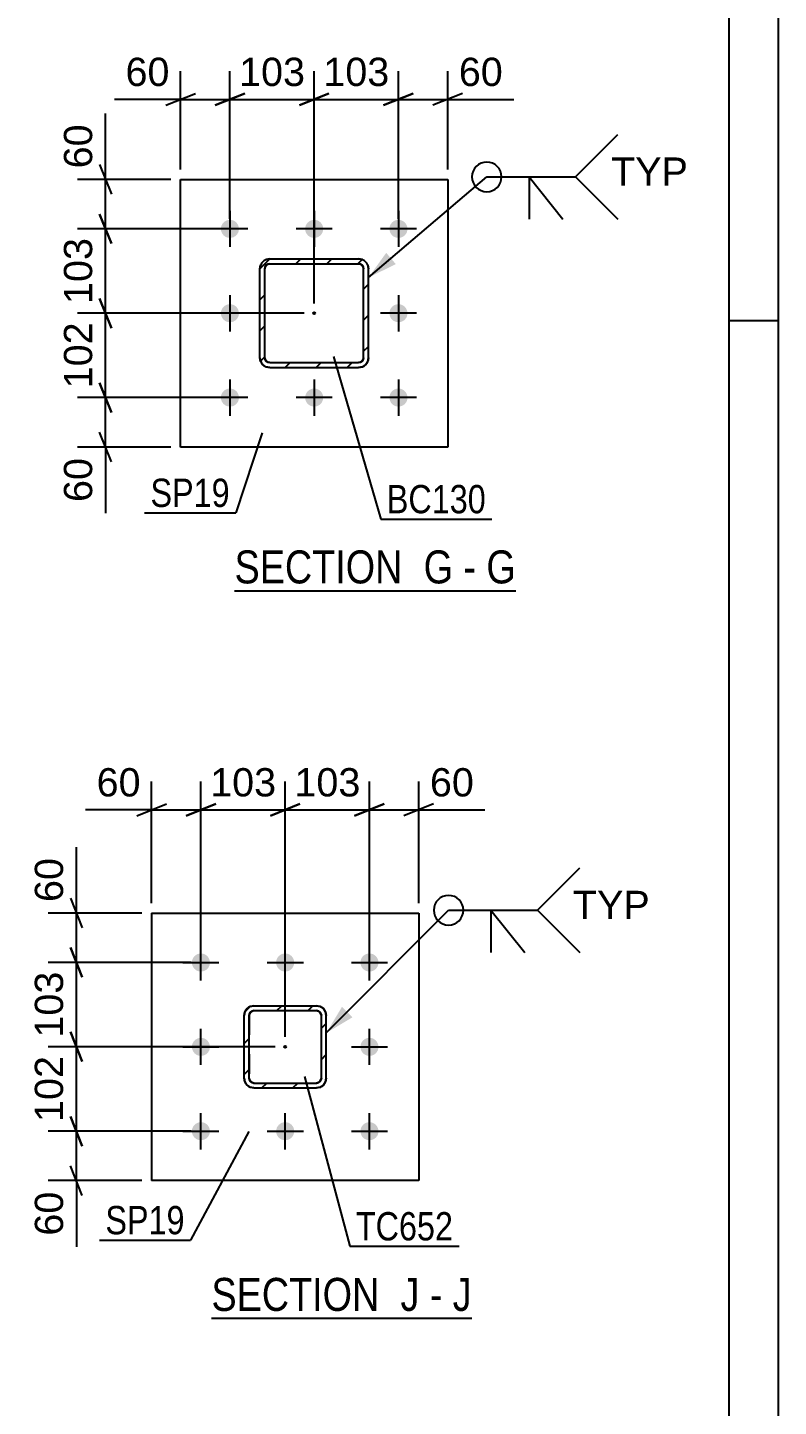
# Model space of a CAD drawing. Header units: millimetres. Extents: x -496 to 256, y -947 to 232.
# Drawn here: x 180.2 to 256.3, y 0 to 139.6 of the extents above; entities that cross this region are included whole.
import ezdxf

# ---------------------------------------------------------------- set-up
doc = ezdxf.new("R2010")
doc.units = ezdxf.units.MM
doc.linetypes.add('DXK_LINE_DOT2', pattern=[3.9198, 1.9599, -1.9599])
doc.linetypes.add('DXK_LINE_DOT3', pattern=[5.9187, 2.979, -0.9799, 0.9799, -0.9799])
doc.styles.add('Arial', font='ARIAL.TTF', dxfattribs={"height": 0.2})
doc.styles.add('Arial Narrow', font='ARIALN.TTF', dxfattribs={"height": 0.2})

# ---------------------------------------------------------------- blocks, each defined once
blk = doc.blocks.new('Unknown-284932164-18 - 13751')
at = {"color": 6, "linetype": 'Continuous'}
blk.add_line((201.18, 82.58), (229.68, 82.58), dxfattribs=at)
at = {"color": 0, "linetype": 'Continuous'}
for points in [[(219.29, 83.33), (219.29, 86.83), (201.18, 86.83), (201.18, 83.33)], [(223.32, 83.33), (223.32, 86.83), (220.34, 86.83), (220.34, 83.33)], [(225.65, 83.33), (225.65, 86.83), (224.37, 86.83), (224.37, 83.33)], [(229.68, 83.33), (229.68, 86.83), (226.7, 86.83), (226.7, 83.33)]]:
    blk.add_wipeout(points, dxfattribs=at)
at = {"color": 7, "linetype": 'Continuous', "style": 'Arial Narrow'}
for s, p in [('SECTION ', (201.18, 83.33)), ('G', (220.34, 83.33)), ('G', (226.7, 83.33)), ('-', (224.37, 83.33))]:
    blk.add_text(s, height=3.34, dxfattribs=at).set_placement(p)
blk = doc.blocks.new('Unknown-284932164-1134')
at = {"color": 5, "linetype": 'Continuous'}
for p, q in [((256.3, -188.08), (256.3, 231.92)), ((251.3, -183.08), (251.3, 226.92)), ((256.3, 109.92), (251.3, 109.92))]:
    blk.add_line(p, q, dxfattribs=at)
blk = doc.blocks.new('Unknown-284932164-21 - 14058')
at = {"color": 6, "linetype": 'Continuous'}
blk.add_line((198.84, 8.92), (225.21, 8.92), dxfattribs=at)
at = {"color": 0, "linetype": 'Continuous'}
for points in [[(216.95, 9.67), (216.95, 13.17), (198.84, 13.17), (198.84, 9.67)], [(219.92, 9.67), (219.92, 13.17), (218, 13.17), (218, 9.67)], [(222.24, 9.67), (222.24, 13.17), (220.97, 13.17), (220.97, 9.67)], [(225.21, 9.67), (225.21, 13.17), (223.29, 13.17), (223.29, 9.67)]]:
    blk.add_wipeout(points, dxfattribs=at)
at = {"color": 7, "linetype": 'Continuous', "style": 'Arial Narrow'}
for s, p in [('SECTION ', (198.84, 9.67)), ('J', (218, 9.67)), ('J', (223.29, 9.67)), ('-', (220.97, 9.67))]:
    blk.add_text(s, height=3.34, dxfattribs=at).set_placement(p)
blk = doc.blocks.new('Part-284932164-13766 - 13751')
at = {"linetype": 'Continuous'}
h = blk.add_hatch(dxfattribs=at)
h.set_pattern_fill('', scale=0.7, style=0, pattern_type=0)
h.set_pattern_definition([(45, (204.7474, 116.185), (-1.57154, 1.57154), [])])
h.paths.add_polyline_path([(213.75, 116.18), (204.75, 116.18), (204.36, 116.11), (204.04, 115.89), (203.82, 115.57), (203.75, 115.18), (203.75, 106.18), (203.82, 105.8), (204.04, 105.48), (204.36, 105.26), (204.75, 105.18), (213.75, 105.18), (214.13, 105.26), (214.45, 105.48), (214.67, 105.8), (214.75, 106.18), (214.75, 115.18), (214.67, 115.57), (214.45, 115.89), (214.13, 116.11)])
h.paths.add_polyline_path([(214.21, 115.38), (214.25, 115.18), (214.25, 106.18), (214.21, 105.99), (214.1, 105.83), (213.94, 105.72), (213.75, 105.68), (204.75, 105.68), (204.56, 105.72), (204.39, 105.83), (204.29, 105.99), (204.25, 106.18), (204.25, 115.18), (204.29, 115.38), (204.39, 115.54), (204.56, 115.65), (204.75, 115.68), (213.75, 115.68), (213.94, 115.65), (214.1, 115.54)])
blk.add_hatch(color=246, dxfattribs=at).paths.add_polyline_path([(209.25, 110.58, -1), (209.25, 110.78, -1)])
at = {"color": 7, "linetype": 'DXK_LINE_DOT2'}
for p, q in [((204.36, 116.11), (204.75, 116.18)), ((204.75, 116.18), (213.75, 116.18)), ((213.75, 116.18), (214.13, 116.11)), ((203.75, 115.18), (203.82, 115.57)), ((203.75, 106.18), (203.75, 115.18)), ((204.29, 115.38), (204.25, 115.18)), ((204.25, 106.18), (204.25, 115.18)), ((204.39, 115.54), (204.29, 115.38)), ((204.56, 115.65), (204.39, 115.54)), ((204.75, 115.68), (204.56, 115.65)), ((204.75, 115.68), (213.75, 115.68)), ((213.94, 115.65), (213.75, 115.68)), ((214.1, 115.54), (213.94, 115.65)), ((214.21, 115.38), (214.1, 115.54)), ((214.25, 115.18), (214.21, 115.38)), ((214.25, 106.18), (214.25, 115.18)), ((214.67, 115.57), (214.75, 115.18)), ((214.75, 106.18), (214.75, 115.18)), ((203.82, 105.8), (203.75, 106.18)), ((204.25, 106.18), (204.29, 105.99)), ((214.21, 105.99), (214.25, 106.18)), ((214.75, 106.18), (214.67, 105.8)), ((204.29, 105.99), (204.39, 105.83)), ((204.75, 105.18), (204.36, 105.26)), ((204.39, 105.83), (204.56, 105.72)), ((204.56, 105.72), (204.75, 105.68)), ((204.75, 105.68), (213.75, 105.68)), ((204.75, 105.18), (213.75, 105.18)), ((213.75, 105.68), (213.94, 105.72)), ((214.13, 105.26), (213.75, 105.18)), ((213.94, 105.72), (214.1, 105.83)), ((214.1, 105.83), (214.21, 105.99))]:
    blk.add_line(p, q, dxfattribs=at)
at = {"color": 2, "linetype": 'Continuous'}
for p, q in [((204.75, 116.18), (204.36, 116.11)), ((204.75, 116.18), (213.75, 116.18)), ((214.13, 116.11), (213.75, 116.18)), ((203.82, 115.57), (203.75, 115.18)), ((203.75, 106.18), (203.75, 115.18)), ((204.25, 115.18), (204.29, 115.38)), ((204.25, 106.18), (204.25, 115.18)), ((204.29, 115.38), (204.39, 115.54)), ((204.39, 115.54), (204.56, 115.65)), ((204.56, 115.65), (204.75, 115.68)), ((204.75, 115.68), (213.75, 115.68)), ((213.75, 115.68), (213.94, 115.65)), ((213.94, 115.65), (214.1, 115.54)), ((214.1, 115.54), (214.21, 115.38)), ((214.21, 115.38), (214.25, 115.18)), ((214.25, 106.18), (214.25, 115.18)), ((214.75, 115.18), (214.67, 115.57)), ((214.75, 106.18), (214.75, 115.18)), ((203.75, 106.18), (203.82, 105.8)), ((204.29, 105.99), (204.25, 106.18)), ((214.25, 106.18), (214.21, 105.99)), ((214.67, 105.8), (214.75, 106.18)), ((204.39, 105.83), (204.29, 105.99)), ((204.36, 105.26), (204.75, 105.18)), ((204.56, 105.72), (204.39, 105.83)), ((204.75, 105.68), (204.56, 105.72)), ((204.75, 105.68), (213.75, 105.68)), ((204.75, 105.18), (213.75, 105.18)), ((213.94, 105.72), (213.75, 105.68)), ((213.75, 105.18), (214.13, 105.26)), ((214.1, 105.83), (213.94, 105.72)), ((214.21, 105.99), (214.1, 105.83))]:
    blk.add_line(p, q, dxfattribs=at)
at = {"color": 7, "linetype": 'DXK_LINE_DOT3'}
blk.add_line((209.25, 110.68), (209.25, 110.68), dxfattribs=at)
at = {"color": 246, "linetype": 'DXK_LINE_DOT2'}
blk.add_line((209.25, 110.68), (209.25, 110.68), dxfattribs=at)
at = {"color": 246, "linetype": 'Continuous'}
blk.add_circle((209.25, 110.68), 0.1, dxfattribs=at)
at = {"color": 7, "linetype": 'DXK_LINE_DOT2'}
for centre, start, end in [((204.75, 115.18), 112.5, 157.5), ((213.75, 115.18), 22.5, 67.5), ((204.75, 106.18), 202.5, 247.5), ((213.75, 106.18), 292.5, 337.5)]:
    blk.add_arc(centre, 1, start, end, dxfattribs=at)
at = {"color": 2, "linetype": 'Continuous'}
for centre, start, end in [((204.75, 115.18), 112.5, 157.5), ((213.75, 115.18), 22.5, 67.5), ((204.75, 106.18), 202.5, 247.5), ((213.75, 106.18), 292.5, 337.5)]:
    blk.add_arc(centre, 1, start, end, dxfattribs=at)
blk = doc.blocks.new('Part-284932164-13769 - 13751')
at = {"color": 2, "linetype": 'Continuous'}
for p, q in [((195.71, 97.14), (195.71, 124.23)), ((195.71, 124.23), (222.79, 124.23)), ((222.79, 124.23), (222.79, 97.14)), ((222.79, 97.14), (195.71, 97.14))]:
    blk.add_line(p, q, dxfattribs=at)
blk = doc.blocks.new('Bolt-284932164-13810 - 13751')
at = {"linetype": 'Continuous'}
for points in [[(200.71, 118.31, -1), (200.71, 120.14, -1)], [(209.25, 118.31, -1), (209.25, 120.14, -1)], [(217.79, 118.31, -1), (217.79, 120.14, -1)], [(200.71, 109.77, -1), (200.71, 111.6, -1)], [(217.79, 109.77, -1), (217.79, 111.6, -1)], [(200.71, 101.23, -1), (200.71, 103.06, -1)], [(209.25, 101.23, -1), (209.25, 103.06, -1)], [(217.79, 101.23, -1), (217.79, 103.06, -1)]]:
    blk.add_hatch(color=1, dxfattribs=at).paths.add_polyline_path(points)
at = {"color": 1, "linetype": 'Continuous'}
for p, q in [((200.71, 121.06), (200.71, 117.39)), ((209.25, 121.06), (209.25, 117.39)), ((217.79, 121.06), (217.79, 117.39)), ((202.54, 119.23), (198.87, 119.23)), ((211.08, 119.23), (207.41, 119.23)), ((219.62, 119.23), (215.96, 119.23)), ((200.71, 112.52), (200.71, 108.85)), ((217.79, 112.52), (217.79, 108.85)), ((202.54, 110.68), (198.87, 110.68)), ((219.62, 110.68), (215.96, 110.68)), ((200.71, 103.98), (200.71, 100.31)), ((209.25, 103.98), (209.25, 100.31)), ((217.79, 103.98), (217.79, 100.31)), ((202.54, 102.14), (198.87, 102.14)), ((211.08, 102.14), (207.41, 102.14)), ((219.62, 102.14), (215.96, 102.14))]:
    blk.add_line(p, q, dxfattribs=at)
blk = doc.blocks.new('Part-284932164-14061 - 14058')
at = {"linetype": 'Continuous'}
h = blk.add_hatch(dxfattribs=at)
h.set_pattern_fill('', scale=0.7, style=0, pattern_type=0)
h.set_pattern_definition([(45, (202.7627, 40.4958), (-1.57154, 1.57154), [])])
h.paths.add_polyline_path([(203.15, 40.57), (202.76, 40.5), (202.44, 40.28), (202.22, 39.95), (202.15, 39.57), (202.15, 33.24), (202.22, 32.86), (202.44, 32.53), (202.76, 32.31), (203.15, 32.24), (209.48, 32.24), (209.86, 32.31), (210.19, 32.53), (210.4, 32.86), (210.48, 33.24), (210.48, 39.57), (210.4, 39.95), (210.19, 40.28), (209.86, 40.5), (209.48, 40.57)])
h.paths.add_polyline_path([(209.48, 40.07), (209.67, 40.03), (209.83, 39.93), (209.94, 39.76), (209.98, 39.57), (209.98, 33.24), (209.94, 33.05), (209.83, 32.89), (209.67, 32.78), (209.48, 32.74), (203.15, 32.74), (202.95, 32.78), (202.79, 32.89), (202.68, 33.05), (202.65, 33.24), (202.65, 39.57), (202.68, 39.76), (202.79, 39.93), (202.95, 40.03), (203.15, 40.07)])
blk.add_hatch(color=246, dxfattribs=at).paths.add_polyline_path([(206.31, 36.31, -1), (206.31, 36.51, -1)])
at = {"color": 7, "linetype": 'DXK_LINE_DOT2'}
for p, q in [((202.76, 40.5), (203.15, 40.57)), ((203.15, 40.57), (209.48, 40.57)), ((209.48, 40.57), (209.86, 40.5)), ((202.15, 39.57), (202.22, 39.95)), ((202.15, 33.24), (202.15, 39.57)), ((202.68, 39.76), (202.65, 39.57)), ((202.65, 39.57), (202.65, 33.24)), ((202.79, 39.93), (202.68, 39.76)), ((202.95, 40.03), (202.79, 39.93)), ((203.15, 40.07), (202.95, 40.03)), ((203.15, 40.07), (209.48, 40.07)), ((209.67, 40.03), (209.48, 40.07)), ((209.83, 39.93), (209.67, 40.03)), ((209.94, 39.76), (209.83, 39.93)), ((209.98, 39.57), (209.94, 39.76)), ((209.98, 33.24), (209.98, 39.57)), ((210.4, 39.95), (210.48, 39.57)), ((210.48, 33.24), (210.48, 39.57)), ((202.22, 32.86), (202.15, 33.24)), ((202.65, 33.24), (202.68, 33.05)), ((202.68, 33.05), (202.79, 32.89)), ((203.15, 32.24), (202.76, 32.31)), ((202.79, 32.89), (202.95, 32.78)), ((202.95, 32.78), (203.15, 32.74)), ((203.15, 32.74), (209.48, 32.74)), ((203.15, 32.24), (209.48, 32.24)), ((209.48, 32.74), (209.67, 32.78)), ((209.86, 32.31), (209.48, 32.24)), ((209.67, 32.78), (209.83, 32.89)), ((209.83, 32.89), (209.94, 33.05)), ((209.94, 33.05), (209.98, 33.24)), ((210.48, 33.24), (210.4, 32.86))]:
    blk.add_line(p, q, dxfattribs=at)
at = {"color": 2, "linetype": 'Continuous'}
for p, q in [((203.15, 40.57), (202.76, 40.5)), ((203.15, 40.57), (209.48, 40.57)), ((209.86, 40.5), (209.48, 40.57)), ((202.22, 39.95), (202.15, 39.57)), ((202.15, 33.24), (202.15, 39.57)), ((202.65, 39.57), (202.68, 39.76)), ((202.65, 33.24), (202.65, 39.57)), ((202.68, 39.76), (202.79, 39.93)), ((202.79, 39.93), (202.95, 40.03)), ((202.95, 40.03), (203.15, 40.07)), ((203.15, 40.07), (209.48, 40.07)), ((209.48, 40.07), (209.67, 40.03)), ((209.67, 40.03), (209.83, 39.93)), ((209.83, 39.93), (209.94, 39.76)), ((209.94, 39.76), (209.98, 39.57)), ((209.98, 33.24), (209.98, 39.57)), ((210.48, 39.57), (210.4, 39.95)), ((210.48, 33.24), (210.48, 39.57)), ((202.15, 33.24), (202.22, 32.86)), ((202.68, 33.05), (202.65, 33.24)), ((202.79, 32.89), (202.68, 33.05)), ((202.76, 32.31), (203.15, 32.24)), ((202.95, 32.78), (202.79, 32.89)), ((203.15, 32.74), (202.95, 32.78)), ((203.15, 32.74), (209.48, 32.74)), ((203.15, 32.24), (209.48, 32.24)), ((209.67, 32.78), (209.48, 32.74)), ((209.48, 32.24), (209.86, 32.31)), ((209.83, 32.89), (209.67, 32.78)), ((209.94, 33.05), (209.83, 32.89)), ((209.98, 33.24), (209.94, 33.05)), ((210.4, 32.86), (210.48, 33.24))]:
    blk.add_line(p, q, dxfattribs=at)
at = {"color": 7, "linetype": 'DXK_LINE_DOT3'}
blk.add_line((206.31, 36.41), (206.31, 36.41), dxfattribs=at)
at = {"color": 246, "linetype": 'DXK_LINE_DOT2'}
blk.add_line((206.31, 36.41), (206.31, 36.41), dxfattribs=at)
at = {"color": 246, "linetype": 'Continuous'}
blk.add_circle((206.31, 36.41), 0.1, dxfattribs=at)
at = {"color": 7, "linetype": 'DXK_LINE_DOT2'}
for centre, start, end in [((203.15, 39.57), 112.5, 157.5), ((209.48, 39.57), 22.5, 67.5), ((203.15, 33.24), 202.5, 247.5), ((209.48, 33.24), 292.5, 337.5)]:
    blk.add_arc(centre, 1, start, end, dxfattribs=at)
at = {"color": 2, "linetype": 'Continuous'}
for centre, start, end in [((203.15, 39.57), 112.5, 157.5), ((209.48, 39.57), 22.5, 67.5), ((203.15, 33.24), 202.5, 247.5), ((209.48, 33.24), 292.5, 337.5)]:
    blk.add_arc(centre, 1, start, end, dxfattribs=at)
blk = doc.blocks.new('Bolt-284932164-14116 - 14058')
at = {"linetype": 'Continuous'}
for points in [[(197.77, 45.86, -1), (197.77, 44.03, -1)], [(206.31, 45.86, -1), (206.31, 44.03, -1)], [(214.85, 45.86, -1), (214.85, 44.03, -1)], [(197.77, 37.32, -1), (197.77, 35.49, -1)], [(214.85, 37.32, -1), (214.85, 35.49, -1)], [(197.77, 28.78, -1), (197.77, 26.95, -1)], [(206.31, 28.78, -1), (206.31, 26.95, -1)], [(214.85, 28.78, -1), (214.85, 26.95, -1)]]:
    blk.add_hatch(color=1, dxfattribs=at).paths.add_polyline_path(points)
at = {"color": 1, "linetype": 'Continuous'}
for p, q in [((197.77, 43.11), (197.77, 46.78)), ((206.31, 43.11), (206.31, 46.78)), ((214.85, 43.11), (214.85, 46.78)), ((195.94, 44.95), (199.6, 44.95)), ((204.48, 44.95), (208.15, 44.95)), ((213.02, 44.95), (216.69, 44.95)), ((197.77, 34.57), (197.77, 38.24)), ((214.85, 34.57), (214.85, 38.24)), ((195.94, 36.41), (199.6, 36.41)), ((213.02, 36.41), (216.69, 36.41)), ((197.77, 26.03), (197.77, 29.7)), ((206.31, 26.03), (206.31, 29.7)), ((214.85, 26.03), (214.85, 29.7)), ((195.94, 27.86), (199.6, 27.86)), ((204.48, 27.86), (208.15, 27.86)), ((213.02, 27.86), (216.69, 27.86))]:
    blk.add_line(p, q, dxfattribs=at)
blk = doc.blocks.new('Part-284932164-14075 - 14058')
at = {"color": 2, "linetype": 'Continuous'}
for p, q in [((192.77, 49.95), (192.77, 22.86)), ((192.77, 49.95), (219.85, 49.95)), ((219.85, 49.95), (219.85, 22.86)), ((219.85, 22.86), (192.77, 22.86))]:
    blk.add_line(p, q, dxfattribs=at)
blk = doc.blocks.new('StraightDimension-284932164-17974 - 13751')
at = {"color": 7, "linetype": 'Continuous'}
for p, q in [((195.71, 125.23), (195.71, 135.19)), ((200.71, 120.23), (200.71, 135.19)), ((194.21, 131.74), (197.21, 132.94)), ((202.21, 132.94), (199.21, 131.74)), ((195.71, 132.34), (189.01, 132.34)), ((195.71, 132.34), (189.01, 132.34)), ((195.71, 132.34), (200.71, 132.34))]:
    blk.add_line(p, q, dxfattribs=at)
at = {"color": 0}
blk.add_wipeout([(195.18, 133.09), (195.18, 137.29), (189.53, 137.29), (189.53, 133.09)], dxfattribs=at)
at = {"color": 3, "style": 'Arial'}
blk.add_text('60', height=2.865, dxfattribs=at).set_placement((190.13, 133.69))
blk = doc.blocks.new('StraightDimension-284932164-17971 - 13751')
at = {"color": 7, "linetype": 'Continuous'}
for p, q in [((217.79, 120.23), (217.79, 135.19)), ((222.79, 125.23), (222.79, 135.19)), ((216.29, 131.74), (219.29, 132.94)), ((224.29, 132.94), (221.29, 131.74)), ((217.79, 132.34), (222.79, 132.34)), ((222.79, 132.34), (229.49, 132.34)), ((222.79, 132.34), (229.49, 132.34))]:
    blk.add_line(p, q, dxfattribs=at)
at = {"color": 0}
blk.add_wipeout([(228.96, 133.09), (228.96, 137.29), (223.31, 137.29), (223.31, 133.09)], dxfattribs=at)
at = {"color": 3, "style": 'Arial'}
blk.add_text('60', height=2.865, dxfattribs=at).set_placement((223.91, 133.69))
blk = doc.blocks.new('StraightDimension-284932164-17972 - 13751')
at = {"color": 7, "linetype": 'Continuous'}
for p, q in [((209.25, 111.68), (209.25, 135.19)), ((217.79, 120.23), (217.79, 135.19)), ((207.75, 131.74), (210.75, 132.94)), ((219.29, 132.94), (216.29, 131.74)), ((209.25, 132.34), (217.79, 132.34))]:
    blk.add_line(p, q, dxfattribs=at)
at = {"color": 0}
blk.add_wipeout([(217.45, 133.09), (217.45, 137.29), (209.58, 137.29), (209.58, 133.09)], dxfattribs=at)
at = {"color": 3, "style": 'Arial'}
blk.add_text('103', height=2.865, dxfattribs=at).set_placement((210.18, 133.69))
blk = doc.blocks.new('StraightDimension-284932164-17973 - 13751')
at = {"color": 7, "linetype": 'Continuous'}
for p, q in [((200.71, 120.23), (200.71, 135.19)), ((209.25, 111.68), (209.25, 135.19)), ((199.21, 131.74), (202.21, 132.94)), ((210.75, 132.94), (207.75, 131.74)), ((200.71, 132.34), (209.25, 132.34))]:
    blk.add_line(p, q, dxfattribs=at)
at = {"color": 0}
blk.add_wipeout([(208.91, 133.09), (208.91, 137.29), (201.04, 137.29), (201.04, 133.09)], dxfattribs=at)
at = {"color": 3, "style": 'Arial'}
blk.add_text('103', height=2.865, dxfattribs=at).set_placement((201.64, 133.69))
blk = doc.blocks.new('StraightDimension-284932164-18014 - 13751')
at = {"color": 7, "linetype": 'Continuous'}
for p, q in [((188.1, 124.23), (188.1, 130.92)), ((188.1, 124.23), (188.1, 130.92)), ((187.5, 125.73), (188.7, 122.73)), ((194.71, 124.23), (185.25, 124.23)), ((188.1, 119.23), (188.1, 124.23)), ((188.7, 117.73), (187.5, 120.73)), ((199.71, 119.23), (185.25, 119.23))]:
    blk.add_line(p, q, dxfattribs=at)
at = {"color": 0}
blk.add_wipeout([(187.35, 130.4), (183.15, 130.4), (183.15, 124.75), (187.35, 124.75)], dxfattribs=at)
at = {"color": 3, "style": 'Arial'}
blk.add_text('60', height=2.865, rotation=90.0002, dxfattribs=at).set_placement((186.75, 125.35))
blk = doc.blocks.new('StraightDimension-284932164-18015 - 13751')
at = {"color": 7, "linetype": 'Continuous'}
for p, q in [((187.5, 120.73), (188.7, 117.73)), ((199.71, 119.23), (185.25, 119.23)), ((188.1, 110.68), (188.1, 119.23)), ((188.7, 109.18), (187.5, 112.18)), ((208.25, 110.68), (185.25, 110.68))]:
    blk.add_line(p, q, dxfattribs=at)
at = {"color": 0}
blk.add_wipeout([(187.35, 118.89), (183.15, 118.89), (183.15, 111.02), (187.35, 111.02)], dxfattribs=at)
at = {"color": 3, "style": 'Arial'}
blk.add_text('103', height=2.865, rotation=90.0002, dxfattribs=at).set_placement((186.75, 111.62))
blk = doc.blocks.new('StraightDimension-284932164-18016 - 13751')
at = {"color": 7, "linetype": 'Continuous'}
for p, q in [((187.5, 112.18), (188.7, 109.18)), ((208.25, 110.68), (185.25, 110.68)), ((188.1, 102.14), (188.1, 110.68)), ((188.7, 100.64), (187.5, 103.64)), ((199.71, 102.14), (185.25, 102.14))]:
    blk.add_line(p, q, dxfattribs=at)
at = {"color": 0}
blk.add_wipeout([(187.35, 110.35), (183.15, 110.35), (183.15, 102.48), (187.35, 102.48)], dxfattribs=at)
at = {"color": 3, "style": 'Arial'}
blk.add_text('102', height=2.865, rotation=90.0002, dxfattribs=at).set_placement((186.75, 103.08))
blk = doc.blocks.new('StraightDimension-284932164-18017 - 13751')
at = {"color": 7, "linetype": 'Continuous'}
for p, q in [((187.5, 103.64), (188.7, 100.64)), ((199.71, 102.14), (185.25, 102.14)), ((188.1, 97.14), (188.1, 102.14)), ((188.7, 95.64), (187.5, 98.64)), ((194.71, 97.14), (185.25, 97.14)), ((188.1, 97.14), (188.1, 90.45)), ((188.1, 97.14), (188.1, 90.45))]:
    blk.add_line(p, q, dxfattribs=at)
at = {"color": 0}
blk.add_wipeout([(187.35, 96.62), (183.15, 96.62), (183.15, 90.97), (187.35, 90.97)], dxfattribs=at)
at = {"color": 3, "style": 'Arial'}
blk.add_text('60', height=2.865, rotation=90.0002, dxfattribs=at).set_placement((186.75, 91.57))
blk = doc.blocks.new('StraightDimension-284932164-15437 - 14058')
at = {"color": 7, "linetype": 'Continuous'}
for p, q in [((197.77, 45.95), (197.77, 63.26)), ((206.31, 37.41), (206.31, 63.26)), ((196.27, 59.81), (199.27, 61.01)), ((197.77, 60.41), (206.31, 60.41)), ((207.81, 61.01), (204.81, 59.81))]:
    blk.add_line(p, q, dxfattribs=at)
at = {"color": 0}
blk.add_wipeout([(205.98, 61.16), (205.98, 65.36), (198.11, 65.36), (198.11, 61.16)], dxfattribs=at)
at = {"color": 3, "style": 'Arial'}
blk.add_text('103', height=2.865, dxfattribs=at).set_placement((198.71, 61.76))
blk = doc.blocks.new('StraightDimension-284932164-15435 - 14058')
at = {"color": 7, "linetype": 'Continuous'}
for p, q in [((214.85, 45.95), (214.85, 63.26)), ((219.85, 50.95), (219.85, 63.26)), ((213.35, 59.81), (216.35, 61.01)), ((214.85, 60.41), (219.85, 60.41)), ((221.35, 61.01), (218.35, 59.81)), ((219.85, 60.41), (226.55, 60.41)), ((219.85, 60.41), (226.55, 60.41))]:
    blk.add_line(p, q, dxfattribs=at)
at = {"color": 0}
blk.add_wipeout([(226.03, 61.16), (226.03, 65.36), (220.38, 65.36), (220.38, 61.16)], dxfattribs=at)
at = {"color": 3, "style": 'Arial'}
blk.add_text('60', height=2.865, dxfattribs=at).set_placement((220.98, 61.76))
blk = doc.blocks.new('StraightDimension-284932164-15436 - 14058')
at = {"color": 7, "linetype": 'Continuous'}
for p, q in [((206.31, 37.41), (206.31, 63.26)), ((214.85, 45.95), (214.85, 63.26)), ((204.81, 59.81), (207.81, 61.01)), ((206.31, 60.41), (214.85, 60.41)), ((216.35, 61.01), (213.35, 59.81))]:
    blk.add_line(p, q, dxfattribs=at)
at = {"color": 0}
blk.add_wipeout([(214.52, 61.16), (214.52, 65.36), (206.65, 65.36), (206.65, 61.16)], dxfattribs=at)
at = {"color": 3, "style": 'Arial'}
blk.add_text('103', height=2.865, dxfattribs=at).set_placement((207.25, 61.76))
blk = doc.blocks.new('StraightDimension-284932164-18060 - 14058')
at = {"color": 7, "linetype": 'Continuous'}
for p, q in [((184.55, 29.36), (185.75, 26.36)), ((196.77, 27.86), (182.3, 27.86)), ((185.15, 22.86), (185.15, 27.86)), ((185.75, 21.36), (184.55, 24.36)), ((191.77, 22.86), (182.3, 22.86)), ((185.15, 22.86), (185.15, 16.17)), ((185.15, 22.86), (185.15, 16.17))]:
    blk.add_line(p, q, dxfattribs=at)
at = {"color": 0}
blk.add_wipeout([(184.4, 22.34), (180.2, 22.34), (180.2, 16.69), (184.4, 16.69)], dxfattribs=at)
at = {"color": 3, "style": 'Arial'}
blk.add_text('60', height=2.865, rotation=90.0002, dxfattribs=at).set_placement((183.8, 17.29))
blk = doc.blocks.new('StraightDimension-284932164-15438 - 14058')
at = {"color": 7, "linetype": 'Continuous'}
for p, q in [((192.77, 50.95), (192.77, 63.26)), ((197.77, 45.95), (197.77, 63.26)), ((192.77, 60.41), (186.07, 60.41)), ((192.77, 60.41), (186.07, 60.41)), ((191.27, 59.81), (194.27, 61.01)), ((192.77, 60.41), (197.77, 60.41)), ((199.27, 61.01), (196.27, 59.81))]:
    blk.add_line(p, q, dxfattribs=at)
at = {"color": 0}
blk.add_wipeout([(192.25, 61.16), (192.25, 65.36), (186.6, 65.36), (186.6, 61.16)], dxfattribs=at)
at = {"color": 3, "style": 'Arial'}
blk.add_text('60', height=2.865, dxfattribs=at).set_placement((187.2, 61.76))
blk = doc.blocks.new('StraightDimension-284932164-18057 - 14058')
at = {"color": 7, "linetype": 'Continuous'}
for p, q in [((185.15, 49.95), (185.15, 56.64)), ((185.15, 49.95), (185.15, 56.64)), ((184.55, 51.45), (185.75, 48.45)), ((191.77, 49.95), (182.3, 49.95)), ((185.15, 44.95), (185.15, 49.95)), ((185.75, 43.45), (184.55, 46.45)), ((196.77, 44.95), (182.3, 44.95))]:
    blk.add_line(p, q, dxfattribs=at)
at = {"color": 0}
blk.add_wipeout([(184.4, 56.12), (180.2, 56.12), (180.2, 50.47), (184.4, 50.47)], dxfattribs=at)
at = {"color": 3, "style": 'Arial'}
blk.add_text('60', height=2.865, rotation=90.0002, dxfattribs=at).set_placement((183.8, 51.07))
blk = doc.blocks.new('StraightDimension-284932164-18058 - 14058')
at = {"color": 7, "linetype": 'Continuous'}
for p, q in [((184.55, 46.45), (185.75, 43.45)), ((196.77, 44.95), (182.3, 44.95)), ((185.15, 36.41), (185.15, 44.95)), ((185.75, 34.91), (184.55, 37.91)), ((205.31, 36.41), (182.3, 36.41))]:
    blk.add_line(p, q, dxfattribs=at)
at = {"color": 0}
blk.add_wipeout([(184.4, 44.61), (180.2, 44.61), (180.2, 36.74), (184.4, 36.74)], dxfattribs=at)
at = {"color": 3, "style": 'Arial'}
blk.add_text('103', height=2.865, rotation=90.0002, dxfattribs=at).set_placement((183.8, 37.34))
blk = doc.blocks.new('StraightDimension-284932164-18059 - 14058')
at = {"color": 7, "linetype": 'Continuous'}
for p, q in [((184.55, 37.91), (185.75, 34.91)), ((205.31, 36.41), (182.3, 36.41)), ((185.15, 27.86), (185.15, 36.41)), ((185.75, 26.36), (184.55, 29.36)), ((196.77, 27.86), (182.3, 27.86))]:
    blk.add_line(p, q, dxfattribs=at)
at = {"color": 0}
blk.add_wipeout([(184.4, 36.07), (180.2, 36.07), (180.2, 28.2), (184.4, 28.2)], dxfattribs=at)
at = {"color": 3, "style": 'Arial'}
blk.add_text('102', height=2.865, rotation=90.0002, dxfattribs=at).set_placement((183.8, 28.8))
blk = doc.blocks.new('Mark-284932164-14987 - 13751')
at = {"color": 0}
blk.add_wipeout([(226.66, 90.43), (226.66, 93.43), (216.61, 93.43), (216.61, 90.43)], dxfattribs=at)
blk.add_wipeout([(226.66, 90.43), (226.66, 93.43), (216.61, 93.43), (216.61, 90.43)], dxfattribs=at)
at = {"color": 30, "linetype": 'Continuous'}
for p, q in [((211.22, 106.32), (216.01, 89.83)), ((216.01, 89.83), (227.26, 89.83))]:
    blk.add_line(p, q, dxfattribs=at)
at = {"color": 3, "style": 'Arial Narrow'}
blk.add_text('BC130', height=2.863, dxfattribs=at).set_placement((216.61, 90.43))
blk = doc.blocks.new('Mark-284932164-14990 - 13751')
at = {"color": 0}
blk.add_wipeout([(200.7, 91.07), (200.7, 94.07), (192.66, 94.07), (192.66, 91.07)], dxfattribs=at)
blk.add_wipeout([(200.7, 91.07), (200.7, 94.07), (192.66, 94.07), (192.66, 91.07)], dxfattribs=at)
at = {"color": 30, "linetype": 'Continuous'}
for p in [(203.97, 98.59), (192.06, 90.47)]:
    blk.add_line(p, (201.3, 90.47), dxfattribs=at)
at = {"color": 3, "style": 'Arial Narrow'}
blk.add_text('SP19', height=2.863, dxfattribs=at).set_placement((192.66, 91.07))
blk = doc.blocks.new('WeldMark-284932164-15008 - 13751')
at = {"linetype": 'Continuous'}
blk.add_hatch(color=30, dxfattribs=at).paths.add_polyline_path([(217.52, 115.66), (214.75, 114.29), (216.55, 116.8)])
at = {"color": 30, "linetype": 'Continuous'}
for p, q in [((214.75, 114.29), (226.74, 124.49)), ((226.74, 124.49), (235.74, 124.49))]:
    blk.add_line(p, q, dxfattribs=at)
at = {"color": 3, "linetype": 'Continuous'}
for q in [(234.45, 120.2), (231.02, 120.2)]:
    blk.add_line((231.02, 124.49), q, dxfattribs=at)
for start, end in [(90, 270), (270, 90)]:
    blk.add_arc((226.74, 124.49), 1.5, start, end, dxfattribs=at)
at = {"color": 0, "linetype": 'Continuous'}
blk.add_wipeout([(247.11, 123.59), (247.11, 126.59), (239.34, 126.59), (239.34, 123.59)], dxfattribs=at)
blk.add_wipeout([(247.11, 123.59), (247.11, 126.59), (239.34, 126.59), (239.34, 123.59)], dxfattribs=at)
at = {"color": 3, "linetype": 'Continuous'}
for q in [(240.02, 128.77), (240.02, 120.2)]:
    blk.add_line((235.74, 124.49), q, dxfattribs=at)
at = {"color": 3, "linetype": 'Continuous', "style": 'Arial'}
blk.add_text('TYP', height=2.865, dxfattribs=at).set_placement((239.34, 123.59))
blk = doc.blocks.new('Mark-284932164-15501 - 14058')
at = {"color": 0}
blk.add_wipeout([(196.13, 17.43), (196.13, 20.43), (188.09, 20.43), (188.09, 17.43)], dxfattribs=at)
blk.add_wipeout([(196.13, 17.43), (196.13, 20.43), (188.09, 20.43), (188.09, 17.43)], dxfattribs=at)
at = {"color": 30, "linetype": 'Continuous'}
for p in [(202.63, 27.84), (187.49, 16.83)]:
    blk.add_line(p, (196.73, 16.83), dxfattribs=at)
at = {"color": 3, "style": 'Arial Narrow'}
blk.add_text('SP19', height=2.863, dxfattribs=at).set_placement((188.09, 17.43))
blk = doc.blocks.new('WeldMark-284932164-15477 - 14058')
at = {"linetype": 'Continuous'}
blk.add_hatch(color=30, dxfattribs=at).paths.add_polyline_path([(213.13, 39.4), (210.48, 37.81), (212.07, 40.46)])
at = {"color": 30, "linetype": 'Continuous'}
for p, q in [((210.48, 37.81), (222.87, 50.24)), ((222.87, 50.24), (231.87, 50.24))]:
    blk.add_line(p, q, dxfattribs=at)
at = {"color": 3, "linetype": 'Continuous'}
for q in [(230.59, 45.95), (227.16, 45.95)]:
    blk.add_line((227.16, 50.24), q, dxfattribs=at)
for start, end in [(90, 270), (270, 90)]:
    blk.add_arc((222.87, 50.24), 1.5, start, end, dxfattribs=at)
at = {"color": 0, "linetype": 'Continuous'}
blk.add_wipeout([(243.25, 49.34), (243.25, 52.34), (235.47, 52.34), (235.47, 49.34)], dxfattribs=at)
blk.add_wipeout([(243.25, 49.34), (243.25, 52.34), (235.47, 52.34), (235.47, 49.34)], dxfattribs=at)
at = {"color": 3, "linetype": 'Continuous'}
for q in [(236.16, 54.52), (236.16, 45.95)]:
    blk.add_line((231.87, 50.24), q, dxfattribs=at)
at = {"color": 3, "linetype": 'Continuous', "style": 'Arial'}
blk.add_text('TYP', height=2.865, dxfattribs=at).set_placement((235.47, 49.34))
blk = doc.blocks.new('Mark-284932164-15498 - 14058')
at = {"color": 0}
blk.add_wipeout([(223.33, 16.81), (223.33, 19.81), (213.47, 19.81), (213.47, 16.81)], dxfattribs=at)
blk.add_wipeout([(223.33, 16.81), (223.33, 19.81), (213.47, 19.81), (213.47, 16.81)], dxfattribs=at)
at = {"color": 30, "linetype": 'Continuous'}
for p, q in [((208.28, 33.42), (212.87, 16.21)), ((212.87, 16.21), (223.93, 16.21))]:
    blk.add_line(p, q, dxfattribs=at)
at = {"color": 3, "style": 'Arial Narrow'}
blk.add_text('TC652', height=2.863, dxfattribs=at).set_placement((213.47, 16.81))

msp = doc.modelspace()

# ---------------------------------------------------------------- block references
for name in ['Part-284932164-13769 - 13751', 'Bolt-284932164-13810 - 13751', 'Part-284932164-13766 - 13751', 'Unknown-284932164-18 - 13751', 'Part-284932164-14075 - 14058', 'Bolt-284932164-14116 - 14058', 'Part-284932164-14061 - 14058']:
    msp.add_blockref(name, (0, 0))

# ---------------------------------------------------------------- next in the draw order: block references
msp.add_blockref('Unknown-284932164-1134', (0, 0))

# ---------------------------------------------------------------- next in the draw order: block references
for name in ['StraightDimension-284932164-17974 - 13751', 'StraightDimension-284932164-17971 - 13751', 'Mark-284932164-14987 - 13751', 'StraightDimension-284932164-15437 - 14058', 'StraightDimension-284932164-15435 - 14058', 'Mark-284932164-15498 - 14058', 'StraightDimension-284932164-18060 - 14058', 'Unknown-284932164-21 - 14058']:
    msp.add_blockref(name, (0, 0))

# ---------------------------------------------------------------- next in the draw order: block references
for name in ['StraightDimension-284932164-17972 - 13751', 'StraightDimension-284932164-15438 - 14058', 'StraightDimension-284932164-15436 - 14058']:
    msp.add_blockref(name, (0, 0))

# ---------------------------------------------------------------- next in the draw order: block references
for name in ['StraightDimension-284932164-17973 - 13751', 'WeldMark-284932164-15008 - 13751', 'StraightDimension-284932164-18057 - 14058', 'WeldMark-284932164-15477 - 14058']:
    msp.add_blockref(name, (0, 0))

# ---------------------------------------------------------------- next in the draw order: block references
for name in ['StraightDimension-284932164-18014 - 13751', 'StraightDimension-284932164-18058 - 14058']:
    msp.add_blockref(name, (0, 0))

# ---------------------------------------------------------------- next in the draw order: block references
for name in ['StraightDimension-284932164-18015 - 13751', 'StraightDimension-284932164-18059 - 14058']:
    msp.add_blockref(name, (0, 0))

# ---------------------------------------------------------------- next in the draw order: block references
for name in ['StraightDimension-284932164-18016 - 13751', 'Mark-284932164-15501 - 14058']:
    msp.add_blockref(name, (0, 0))

# ---------------------------------------------------------------- next in the draw order: block references
msp.add_blockref('StraightDimension-284932164-18017 - 13751', (0, 0))

# ---------------------------------------------------------------- next in the draw order: block references
msp.add_blockref('Mark-284932164-14990 - 13751', (0, 0))

doc.saveas('drawing.dxf')
